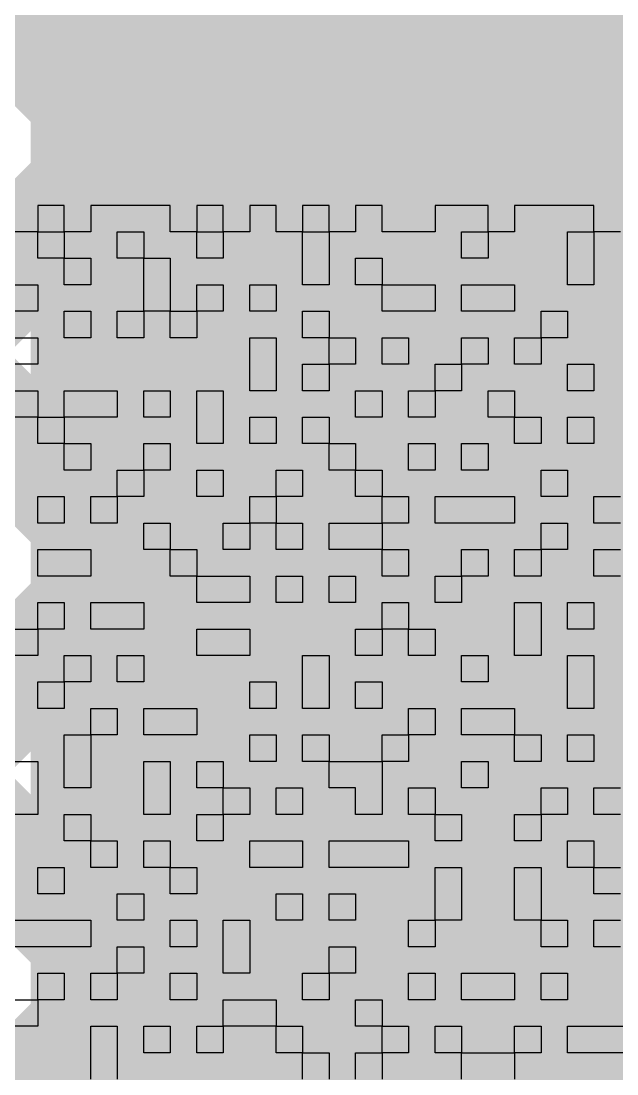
# Model space of a CAD drawing. Header units: millimetres. Extents: x 3.06 to 5.82, y 1.29 to 3.84.
# Drawn here: x 4.9703 to 5.0104, y 3.0203 to 3.0912 of the extents above; entities that cross this region are included whole.
import ezdxf

# ---------------------------------------------------------------- set-up
doc = ezdxf.new("R2010")
doc.units = ezdxf.units.MM
doc.header["$MEASUREMENT"] = 0
for name, color, linetype in [('BottomLayer', 5, 'Continuous'), ('BottomOverlay', 54, 'Continuous'), ('TopLayer', 1, 'Continuous')]:
    doc.layers.add(name, color=color, linetype=linetype)

msp = doc.modelspace()

# ---------------------------------------------------------------- linework, layer by layer
at = {"layer": 'BottomLayer', "const_width": 0.008}
for points in [[(4.836734, 3.196), (5.022, 3.010734)], [(4.865018, 3.196), (5.022, 3.039018)], [(4.893302, 3.196), (5.022, 3.067302)], [(4.961986, 3.06694), (5.022, 3.126954)], [(4.950833, 3.027502), (5.022, 3.098669)], [(4.961714, 3.010099), (5.022, 3.070385)], [(4.959623, 3.044827), (5.022, 2.98245)], [(4.957563, 2.977663), (5.022, 3.042101)]]:
    msp.add_lwpolyline(points, dxfattribs=at)
at = {"layer": 'BottomOverlay'}
for p, q in [((4.973254, 3.078752), (4.971472, 3.078752)), ((4.971472, 3.078752), (4.971472, 3.07697)), ((4.973254, 3.07697), (4.973254, 3.078752)), ((4.980381, 3.078752), (4.975035, 3.078752)), ((4.975035, 3.078752), (4.975035, 3.07697)), ((4.980381, 3.07697), (4.980381, 3.078752)), ((4.983944, 3.078752), (4.982162, 3.078752)), ((4.982162, 3.078752), (4.982162, 3.07697)), ((4.983944, 3.07697), (4.983944, 3.078752)), ((4.987508, 3.078752), (4.985726, 3.078752)), ((4.985726, 3.078752), (4.985726, 3.07697)), ((4.987508, 3.07697), (4.987508, 3.078752)), ((4.991071, 3.078752), (4.989289, 3.078752)), ((4.989289, 3.078752), (4.989289, 3.07697)), ((4.991071, 3.07697), (4.991071, 3.078752)), ((4.994635, 3.078752), (4.992853, 3.078752)), ((4.992853, 3.078752), (4.992853, 3.07697)), ((4.994635, 3.07697), (4.994635, 3.078752)), ((5.001761, 3.078752), (4.998198, 3.078752)), ((4.998198, 3.078752), (4.998198, 3.07697)), ((5.001761, 3.07697), (5.001761, 3.078752)), ((5.008888, 3.078752), (5.003543, 3.078752)), ((5.003543, 3.078752), (5.003543, 3.07697)), ((5.008888, 3.07697), (5.008888, 3.078752)), ((4.971472, 3.07697), (4.96969, 3.07697)), ((4.971472, 3.075189), (4.971472, 3.07697)), ((4.971472, 3.07697), (4.973254, 3.07697)), ((4.975035, 3.07697), (4.973254, 3.07697)), ((4.973254, 3.07697), (4.973254, 3.075189)), ((4.976817, 3.075189), (4.976817, 3.07697)), ((4.976817, 3.07697), (4.978599, 3.07697)), ((4.978599, 3.07697), (4.978599, 3.075189)), ((4.982162, 3.07697), (4.980381, 3.07697)), ((4.982162, 3.075189), (4.982162, 3.07697)), ((4.982162, 3.07697), (4.983944, 3.07697)), ((4.985726, 3.07697), (4.983944, 3.07697)), ((4.983944, 3.07697), (4.983944, 3.075189)), ((4.989289, 3.07697), (4.987508, 3.07697)), ((4.989289, 3.075189), (4.989289, 3.07697)), ((4.989289, 3.07697), (4.991071, 3.07697)), ((4.992853, 3.07697), (4.991071, 3.07697)), ((4.991071, 3.07697), (4.991071, 3.075189)), ((4.998198, 3.07697), (4.994635, 3.07697)), ((4.99998, 3.075189), (4.99998, 3.07697)), ((4.99998, 3.07697), (5.001761, 3.07697)), ((5.003543, 3.07697), (5.001761, 3.07697)), ((5.001761, 3.07697), (5.001761, 3.075189)), ((5.007107, 3.075189), (5.007107, 3.07697)), ((5.007107, 3.07697), (5.008888, 3.07697)), ((5.01067, 3.07697), (5.008888, 3.07697)), ((5.008888, 3.07697), (5.008888, 3.075189)), ((4.973254, 3.075189), (4.971472, 3.075189)), ((4.973254, 3.073407), (4.973254, 3.075189)), ((4.973254, 3.075189), (4.975035, 3.075189)), ((4.975035, 3.075189), (4.975035, 3.073407)), ((4.978599, 3.075189), (4.976817, 3.075189)), ((4.978599, 3.073407), (4.978599, 3.075189)), ((4.978599, 3.075189), (4.980381, 3.075189)), ((4.980381, 3.075189), (4.980381, 3.073407)), ((4.983944, 3.075189), (4.982162, 3.075189)), ((4.989289, 3.073407), (4.989289, 3.075189)), ((4.991071, 3.075189), (4.991071, 3.073407)), ((4.992853, 3.073407), (4.992853, 3.075189)), ((4.992853, 3.075189), (4.994635, 3.075189)), ((4.994635, 3.075189), (4.994635, 3.073407)), ((5.001761, 3.075189), (4.99998, 3.075189)), ((5.007107, 3.073407), (5.007107, 3.075189)), ((5.008888, 3.075189), (5.008888, 3.073407)), ((4.96969, 3.073407), (4.971472, 3.073407)), ((4.971472, 3.073407), (4.971472, 3.071625)), ((4.975035, 3.073407), (4.973254, 3.073407)), ((4.978599, 3.071625), (4.978599, 3.073407)), ((4.980381, 3.073407), (4.980381, 3.071625)), ((4.982162, 3.071625), (4.982162, 3.073407)), ((4.982162, 3.073407), (4.983944, 3.073407)), ((4.983944, 3.073407), (4.983944, 3.071625)), ((4.985726, 3.071625), (4.985726, 3.073407)), ((4.985726, 3.073407), (4.987508, 3.073407)), ((4.987508, 3.073407), (4.987508, 3.071625)), ((4.991071, 3.073407), (4.989289, 3.073407)), ((4.994635, 3.073407), (4.992853, 3.073407)), ((4.994635, 3.071625), (4.994635, 3.073407)), ((4.994635, 3.073407), (4.998198, 3.073407)), ((4.998198, 3.073407), (4.998198, 3.071625)), ((4.99998, 3.071625), (4.99998, 3.073407)), ((4.99998, 3.073407), (5.003543, 3.073407)), ((5.003543, 3.073407), (5.003543, 3.071625)), ((5.008888, 3.073407), (5.007107, 3.073407)), ((4.971472, 3.071625), (4.96969, 3.071625)), ((4.973254, 3.069843), (4.973254, 3.071625)), ((4.973254, 3.071625), (4.975035, 3.071625)), ((4.975035, 3.071625), (4.975035, 3.069843)), ((4.976817, 3.069843), (4.976817, 3.071625)), ((4.976817, 3.071625), (4.978599, 3.071625)), ((4.980381, 3.071625), (4.978599, 3.071625)), ((4.978599, 3.071625), (4.978599, 3.069843)), ((4.980381, 3.069843), (4.980381, 3.071625)), ((4.980381, 3.071625), (4.982162, 3.071625)), ((4.983944, 3.071625), (4.982162, 3.071625)), ((4.982162, 3.071625), (4.982162, 3.069843)), ((4.987508, 3.071625), (4.985726, 3.071625)), ((4.989289, 3.069843), (4.989289, 3.071625)), ((4.989289, 3.071625), (4.991071, 3.071625)), ((4.991071, 3.071625), (4.991071, 3.069843)), ((4.998198, 3.071625), (4.994635, 3.071625)), ((5.003543, 3.071625), (4.99998, 3.071625)), ((5.005325, 3.069843), (5.005325, 3.071625)), ((5.005325, 3.071625), (5.007107, 3.071625)), ((5.007107, 3.071625), (5.007107, 3.069843)), ((4.96969, 3.069843), (4.971472, 3.069843)), ((4.971472, 3.069843), (4.971472, 3.068062)), ((4.975035, 3.069843), (4.973254, 3.069843)), ((4.978599, 3.069843), (4.976817, 3.069843)), ((4.982162, 3.069843), (4.980381, 3.069843)), ((4.985726, 3.068062), (4.985726, 3.069843)), ((4.985726, 3.069843), (4.987508, 3.069843)), ((4.987508, 3.069843), (4.987508, 3.068062)), ((4.991071, 3.069843), (4.989289, 3.069843)), ((4.991071, 3.068062), (4.991071, 3.069843)), ((4.991071, 3.069843), (4.992853, 3.069843)), ((4.992853, 3.069843), (4.992853, 3.068062)), ((4.994635, 3.068062), (4.994635, 3.069843)), ((4.994635, 3.069843), (4.996416, 3.069843)), ((4.996416, 3.069843), (4.996416, 3.068062)), ((4.99998, 3.068062), (4.99998, 3.069843)), ((4.99998, 3.069843), (5.001761, 3.069843)), ((5.001761, 3.069843), (5.001761, 3.068062)), ((5.003543, 3.068062), (5.003543, 3.069843)), ((5.003543, 3.069843), (5.005325, 3.069843)), ((5.007107, 3.069843), (5.005325, 3.069843)), ((5.005325, 3.069843), (5.005325, 3.068062)), ((4.971472, 3.068062), (4.96969, 3.068062)), ((4.985726, 3.06628), (4.985726, 3.068062)), ((4.987508, 3.068062), (4.987508, 3.06628)), ((4.989289, 3.06628), (4.989289, 3.068062)), ((4.989289, 3.068062), (4.991071, 3.068062)), ((4.992853, 3.068062), (4.991071, 3.068062)), ((4.991071, 3.068062), (4.991071, 3.06628)), ((4.996416, 3.068062), (4.994635, 3.068062)), ((4.998198, 3.06628), (4.998198, 3.068062)), ((4.998198, 3.068062), (4.99998, 3.068062)), ((5.001761, 3.068062), (4.99998, 3.068062)), ((4.99998, 3.068062), (4.99998, 3.06628)), ((5.005325, 3.068062), (5.003543, 3.068062)), ((5.007107, 3.06628), (5.007107, 3.068062)), ((5.007107, 3.068062), (5.008888, 3.068062)), ((5.008888, 3.068062), (5.008888, 3.06628)), ((4.96969, 3.06628), (4.971472, 3.06628)), ((4.971472, 3.06628), (4.971472, 3.064498)), ((4.973254, 3.064498), (4.973254, 3.06628)), ((4.973254, 3.06628), (4.976817, 3.06628)), ((4.976817, 3.06628), (4.976817, 3.064498)), ((4.978599, 3.064498), (4.978599, 3.06628)), ((4.978599, 3.06628), (4.980381, 3.06628)), ((4.980381, 3.06628), (4.980381, 3.064498)), ((4.982162, 3.064498), (4.982162, 3.06628)), ((4.982162, 3.06628), (4.983944, 3.06628)), ((4.983944, 3.06628), (4.983944, 3.064498)), ((4.987508, 3.06628), (4.985726, 3.06628)), ((4.991071, 3.06628), (4.989289, 3.06628)), ((4.992853, 3.064498), (4.992853, 3.06628)), ((4.992853, 3.06628), (4.994635, 3.06628)), ((4.994635, 3.06628), (4.994635, 3.064498)), ((4.996416, 3.064498), (4.996416, 3.06628)), ((4.996416, 3.06628), (4.998198, 3.06628)), ((4.99998, 3.06628), (4.998198, 3.06628)), ((4.998198, 3.06628), (4.998198, 3.064498)), ((5.001761, 3.064498), (5.001761, 3.06628)), ((5.001761, 3.06628), (5.003543, 3.06628)), ((5.003543, 3.06628), (5.003543, 3.064498)), ((5.008888, 3.06628), (5.007107, 3.06628)), ((4.971472, 3.064498), (4.96969, 3.064498)), ((4.971472, 3.062717), (4.971472, 3.064498)), ((4.971472, 3.064498), (4.973254, 3.064498)), ((4.976817, 3.064498), (4.973254, 3.064498)), ((4.973254, 3.064498), (4.973254, 3.062717)), ((4.980381, 3.064498), (4.978599, 3.064498)), ((4.982162, 3.062717), (4.982162, 3.064498)), ((4.983944, 3.064498), (4.983944, 3.062717)), ((4.985726, 3.062717), (4.985726, 3.064498)), ((4.985726, 3.064498), (4.987508, 3.064498)), ((4.987508, 3.064498), (4.987508, 3.062717)), ((4.989289, 3.062717), (4.989289, 3.064498)), ((4.989289, 3.064498), (4.991071, 3.064498)), ((4.991071, 3.064498), (4.991071, 3.062717)), ((4.994635, 3.064498), (4.992853, 3.064498)), ((4.998198, 3.064498), (4.996416, 3.064498)), ((5.003543, 3.064498), (5.001761, 3.064498)), ((5.003543, 3.062717), (5.003543, 3.064498)), ((5.003543, 3.064498), (5.005325, 3.064498)), ((5.005325, 3.064498), (5.005325, 3.062717)), ((5.007107, 3.062717), (5.007107, 3.064498)), ((5.007107, 3.064498), (5.008888, 3.064498)), ((5.008888, 3.064498), (5.008888, 3.062717)), ((4.973254, 3.062717), (4.971472, 3.062717)), ((4.973254, 3.060935), (4.973254, 3.062717)), ((4.973254, 3.062717), (4.975035, 3.062717)), ((4.975035, 3.062717), (4.975035, 3.060935)), ((4.978599, 3.060935), (4.978599, 3.062717)), ((4.978599, 3.062717), (4.980381, 3.062717)), ((4.980381, 3.062717), (4.980381, 3.060935)), ((4.983944, 3.062717), (4.982162, 3.062717)), ((4.987508, 3.062717), (4.985726, 3.062717)), ((4.991071, 3.062717), (4.989289, 3.062717)), ((4.991071, 3.060935), (4.991071, 3.062717)), ((4.991071, 3.062717), (4.992853, 3.062717)), ((4.992853, 3.062717), (4.992853, 3.060935)), ((4.996416, 3.060935), (4.996416, 3.062717)), ((4.996416, 3.062717), (4.998198, 3.062717)), ((4.998198, 3.062717), (4.998198, 3.060935)), ((4.99998, 3.060935), (4.99998, 3.062717)), ((4.99998, 3.062717), (5.001761, 3.062717)), ((5.001761, 3.062717), (5.001761, 3.060935)), ((5.005325, 3.062717), (5.003543, 3.062717)), ((5.008888, 3.062717), (5.007107, 3.062717)), ((4.975035, 3.060935), (4.973254, 3.060935)), ((4.976817, 3.059153), (4.976817, 3.060935)), ((4.976817, 3.060935), (4.978599, 3.060935)), ((4.980381, 3.060935), (4.978599, 3.060935)), ((4.978599, 3.060935), (4.978599, 3.059153)), ((4.982162, 3.059153), (4.982162, 3.060935)), ((4.982162, 3.060935), (4.983944, 3.060935)), ((4.983944, 3.060935), (4.983944, 3.059153)), ((4.987508, 3.059153), (4.987508, 3.060935)), ((4.987508, 3.060935), (4.989289, 3.060935)), ((4.989289, 3.060935), (4.989289, 3.059153)), ((4.992853, 3.060935), (4.991071, 3.060935)), ((4.992853, 3.059153), (4.992853, 3.060935)), ((4.992853, 3.060935), (4.994635, 3.060935)), ((4.994635, 3.060935), (4.994635, 3.059153)), ((4.998198, 3.060935), (4.996416, 3.060935)), ((5.001761, 3.060935), (4.99998, 3.060935)), ((5.005325, 3.059153), (5.005325, 3.060935)), ((5.005325, 3.060935), (5.007107, 3.060935)), ((5.007107, 3.060935), (5.007107, 3.059153)), ((4.971472, 3.057371), (4.971472, 3.059153)), ((4.971472, 3.059153), (4.973254, 3.059153)), ((4.973254, 3.059153), (4.973254, 3.057371)), ((4.975035, 3.057371), (4.975035, 3.059153)), ((4.975035, 3.059153), (4.976817, 3.059153)), ((4.978599, 3.059153), (4.976817, 3.059153)), ((4.976817, 3.059153), (4.976817, 3.057371)), ((4.983944, 3.059153), (4.982162, 3.059153)), ((4.985726, 3.057371), (4.985726, 3.059153)), ((4.985726, 3.059153), (4.987508, 3.059153)), ((4.989289, 3.059153), (4.987508, 3.059153)), ((4.987508, 3.059153), (4.987508, 3.057371)), ((4.994635, 3.059153), (4.992853, 3.059153)), ((4.994635, 3.057371), (4.994635, 3.059153)), ((4.994635, 3.059153), (4.996416, 3.059153)), ((4.996416, 3.059153), (4.996416, 3.057371)), ((4.998198, 3.057371), (4.998198, 3.059153)), ((4.998198, 3.059153), (5.003543, 3.059153)), ((5.003543, 3.059153), (5.003543, 3.057371)), ((5.007107, 3.059153), (5.005325, 3.059153)), ((5.008888, 3.057371), (5.008888, 3.059153)), ((5.008888, 3.059153), (5.01067, 3.059153)), ((4.973254, 3.057371), (4.971472, 3.057371)), ((4.976817, 3.057371), (4.975035, 3.057371)), ((4.978599, 3.05559), (4.978599, 3.057371)), ((4.978599, 3.057371), (4.980381, 3.057371)), ((4.980381, 3.057371), (4.980381, 3.05559)), ((4.983944, 3.05559), (4.983944, 3.057371)), ((4.983944, 3.057371), (4.985726, 3.057371)), ((4.987508, 3.057371), (4.985726, 3.057371)), ((4.985726, 3.057371), (4.985726, 3.05559)), ((4.987508, 3.05559), (4.987508, 3.057371)), ((4.987508, 3.057371), (4.989289, 3.057371)), ((4.989289, 3.057371), (4.989289, 3.05559)), ((4.991071, 3.05559), (4.991071, 3.057371)), ((4.991071, 3.057371), (4.994635, 3.057371)), ((4.996416, 3.057371), (4.994635, 3.057371)), ((4.994635, 3.057371), (4.994635, 3.05559)), ((5.003543, 3.057371), (4.998198, 3.057371)), ((5.005325, 3.05559), (5.005325, 3.057371)), ((5.005325, 3.057371), (5.007107, 3.057371)), ((5.007107, 3.057371), (5.007107, 3.05559)), ((5.01067, 3.057371), (5.008888, 3.057371)), ((4.971472, 3.053808), (4.971472, 3.05559)), ((4.971472, 3.05559), (4.975035, 3.05559)), ((4.975035, 3.05559), (4.975035, 3.053808)), ((4.980381, 3.05559), (4.978599, 3.05559)), ((4.980381, 3.053808), (4.980381, 3.05559)), ((4.980381, 3.05559), (4.982162, 3.05559)), ((4.982162, 3.05559), (4.982162, 3.053808)), ((4.985726, 3.05559), (4.983944, 3.05559)), ((4.989289, 3.05559), (4.987508, 3.05559)), ((4.994635, 3.05559), (4.991071, 3.05559)), ((4.994635, 3.053808), (4.994635, 3.05559)), ((4.994635, 3.05559), (4.996416, 3.05559)), ((4.996416, 3.05559), (4.996416, 3.053808)), ((4.99998, 3.053808), (4.99998, 3.05559)), ((4.99998, 3.05559), (5.001761, 3.05559)), ((5.001761, 3.05559), (5.001761, 3.053808)), ((5.003543, 3.053808), (5.003543, 3.05559)), ((5.003543, 3.05559), (5.005325, 3.05559)), ((5.007107, 3.05559), (5.005325, 3.05559)), ((5.005325, 3.05559), (5.005325, 3.053808)), ((5.008888, 3.053808), (5.008888, 3.05559)), ((5.008888, 3.05559), (5.01067, 3.05559)), ((4.975035, 3.053808), (4.971472, 3.053808)), ((4.982162, 3.053808), (4.980381, 3.053808)), ((4.982162, 3.052026), (4.982162, 3.053808)), ((4.982162, 3.053808), (4.985726, 3.053808)), ((4.985726, 3.053808), (4.985726, 3.052026)), ((4.987508, 3.052026), (4.987508, 3.053808)), ((4.987508, 3.053808), (4.989289, 3.053808)), ((4.989289, 3.053808), (4.989289, 3.052026)), ((4.991071, 3.052026), (4.991071, 3.053808)), ((4.991071, 3.053808), (4.992853, 3.053808)), ((4.992853, 3.053808), (4.992853, 3.052026)), ((4.996416, 3.053808), (4.994635, 3.053808)), ((4.998198, 3.052026), (4.998198, 3.053808)), ((4.998198, 3.053808), (4.99998, 3.053808)), ((5.001761, 3.053808), (4.99998, 3.053808)), ((4.99998, 3.053808), (4.99998, 3.052026)), ((5.005325, 3.053808), (5.003543, 3.053808)), ((5.01067, 3.053808), (5.008888, 3.053808)), ((4.971472, 3.050244), (4.971472, 3.052026)), ((4.971472, 3.052026), (4.973254, 3.052026)), ((4.973254, 3.052026), (4.973254, 3.050244)), ((4.975035, 3.050244), (4.975035, 3.052026)), ((4.975035, 3.052026), (4.978599, 3.052026)), ((4.978599, 3.052026), (4.978599, 3.050244)), ((4.985726, 3.052026), (4.982162, 3.052026)), ((4.989289, 3.052026), (4.987508, 3.052026)), ((4.992853, 3.052026), (4.991071, 3.052026)), ((4.994635, 3.050244), (4.994635, 3.052026)), ((4.994635, 3.052026), (4.996416, 3.052026)), ((4.996416, 3.052026), (4.996416, 3.050244)), ((4.99998, 3.052026), (4.998198, 3.052026)), ((5.003543, 3.050244), (5.003543, 3.052026)), ((5.003543, 3.052026), (5.005325, 3.052026)), ((5.005325, 3.052026), (5.005325, 3.050244)), ((5.007107, 3.050244), (5.007107, 3.052026)), ((5.007107, 3.052026), (5.008888, 3.052026)), ((5.008888, 3.052026), (5.008888, 3.050244)), ((4.96969, 3.050244), (4.971472, 3.050244)), ((4.973254, 3.050244), (4.971472, 3.050244)), ((4.971472, 3.050244), (4.971472, 3.048463)), ((4.978599, 3.050244), (4.975035, 3.050244)), ((4.982162, 3.048463), (4.982162, 3.050244)), ((4.982162, 3.050244), (4.985726, 3.050244)), ((4.985726, 3.050244), (4.985726, 3.048463)), ((4.992853, 3.048463), (4.992853, 3.050244)), ((4.992853, 3.050244), (4.994635, 3.050244)), ((4.996416, 3.050244), (4.994635, 3.050244)), ((4.994635, 3.050244), (4.994635, 3.048463)), ((4.996416, 3.048463), (4.996416, 3.050244)), ((4.996416, 3.050244), (4.998198, 3.050244)), ((4.998198, 3.050244), (4.998198, 3.048463)), ((5.003543, 3.048463), (5.003543, 3.050244)), ((5.005325, 3.050244), (5.005325, 3.048463)), ((5.008888, 3.050244), (5.007107, 3.050244)), ((4.971472, 3.048463), (4.96969, 3.048463)), ((4.973254, 3.046681), (4.973254, 3.048463)), ((4.973254, 3.048463), (4.975035, 3.048463)), ((4.975035, 3.048463), (4.975035, 3.046681)), ((4.976817, 3.046681), (4.976817, 3.048463)), ((4.976817, 3.048463), (4.978599, 3.048463)), ((4.978599, 3.048463), (4.978599, 3.046681)), ((4.985726, 3.048463), (4.982162, 3.048463)), ((4.989289, 3.046681), (4.989289, 3.048463)), ((4.989289, 3.048463), (4.991071, 3.048463)), ((4.991071, 3.048463), (4.991071, 3.046681)), ((4.994635, 3.048463), (4.992853, 3.048463)), ((4.998198, 3.048463), (4.996416, 3.048463)), ((4.99998, 3.046681), (4.99998, 3.048463)), ((4.99998, 3.048463), (5.001761, 3.048463)), ((5.001761, 3.048463), (5.001761, 3.046681)), ((5.005325, 3.048463), (5.003543, 3.048463)), ((5.007107, 3.046681), (5.007107, 3.048463)), ((5.007107, 3.048463), (5.008888, 3.048463)), ((5.008888, 3.048463), (5.008888, 3.046681)), ((4.971472, 3.044899), (4.971472, 3.046681)), ((4.971472, 3.046681), (4.973254, 3.046681)), ((4.975035, 3.046681), (4.973254, 3.046681)), ((4.973254, 3.046681), (4.973254, 3.044899)), ((4.978599, 3.046681), (4.976817, 3.046681)), ((4.985726, 3.044899), (4.985726, 3.046681)), ((4.985726, 3.046681), (4.987508, 3.046681)), ((4.987508, 3.046681), (4.987508, 3.044899)), ((4.989289, 3.044899), (4.989289, 3.046681)), ((4.991071, 3.046681), (4.991071, 3.044899)), ((4.992853, 3.044899), (4.992853, 3.046681)), ((4.992853, 3.046681), (4.994635, 3.046681)), ((4.994635, 3.046681), (4.994635, 3.044899)), ((5.001761, 3.046681), (4.99998, 3.046681)), ((5.007107, 3.044899), (5.007107, 3.046681)), ((5.008888, 3.046681), (5.008888, 3.044899)), ((4.973254, 3.044899), (4.971472, 3.044899)), ((4.975035, 3.043118), (4.975035, 3.044899)), ((4.975035, 3.044899), (4.976817, 3.044899)), ((4.976817, 3.044899), (4.976817, 3.043118)), ((4.978599, 3.043118), (4.978599, 3.044899)), ((4.978599, 3.044899), (4.982162, 3.044899)), ((4.982162, 3.044899), (4.982162, 3.043118)), ((4.987508, 3.044899), (4.985726, 3.044899)), ((4.991071, 3.044899), (4.989289, 3.044899)), ((4.994635, 3.044899), (4.992853, 3.044899)), ((4.996416, 3.043118), (4.996416, 3.044899)), ((4.996416, 3.044899), (4.998198, 3.044899)), ((4.998198, 3.044899), (4.998198, 3.043118)), ((4.99998, 3.043118), (4.99998, 3.044899)), ((4.99998, 3.044899), (5.003543, 3.044899)), ((5.003543, 3.044899), (5.003543, 3.043118)), ((5.008888, 3.044899), (5.007107, 3.044899)), ((4.973254, 3.041336), (4.973254, 3.043118)), ((4.973254, 3.043118), (4.975035, 3.043118)), ((4.976817, 3.043118), (4.975035, 3.043118)), ((4.975035, 3.043118), (4.975035, 3.041336)), ((4.982162, 3.043118), (4.978599, 3.043118)), ((4.985726, 3.041336), (4.985726, 3.043118)), ((4.985726, 3.043118), (4.987508, 3.043118)), ((4.987508, 3.043118), (4.987508, 3.041336)), ((4.989289, 3.041336), (4.989289, 3.043118)), ((4.989289, 3.043118), (4.991071, 3.043118)), ((4.991071, 3.043118), (4.991071, 3.041336)), ((4.994635, 3.041336), (4.994635, 3.043118)), ((4.994635, 3.043118), (4.996416, 3.043118)), ((4.998198, 3.043118), (4.996416, 3.043118)), ((4.996416, 3.043118), (4.996416, 3.041336)), ((5.003543, 3.043118), (4.99998, 3.043118)), ((5.003543, 3.041336), (5.003543, 3.043118)), ((5.003543, 3.043118), (5.005325, 3.043118)), ((5.005325, 3.043118), (5.005325, 3.041336)), ((5.007107, 3.041336), (5.007107, 3.043118)), ((5.007107, 3.043118), (5.008888, 3.043118)), ((5.008888, 3.043118), (5.008888, 3.041336)), ((4.96969, 3.041336), (4.971472, 3.041336)), ((4.971472, 3.041336), (4.971472, 3.039554)), ((4.973254, 3.039554), (4.973254, 3.041336)), ((4.975035, 3.041336), (4.975035, 3.039554)), ((4.978599, 3.039554), (4.978599, 3.041336)), ((4.978599, 3.041336), (4.980381, 3.041336)), ((4.980381, 3.041336), (4.980381, 3.039554)), ((4.982162, 3.039554), (4.982162, 3.041336)), ((4.982162, 3.041336), (4.983944, 3.041336)), ((4.983944, 3.041336), (4.983944, 3.039554)), ((4.987508, 3.041336), (4.985726, 3.041336)), ((4.991071, 3.041336), (4.989289, 3.041336)), ((4.991071, 3.039554), (4.991071, 3.041336)), ((4.991071, 3.041336), (4.994635, 3.041336)), ((4.996416, 3.041336), (4.994635, 3.041336)), ((4.994635, 3.041336), (4.994635, 3.039554)), ((4.99998, 3.039554), (4.99998, 3.041336)), ((4.99998, 3.041336), (5.001761, 3.041336)), ((5.001761, 3.041336), (5.001761, 3.039554)), ((5.005325, 3.041336), (5.003543, 3.041336)), ((5.008888, 3.041336), (5.007107, 3.041336)), ((4.971472, 3.039554), (4.971472, 3.037772)), ((4.975035, 3.039554), (4.973254, 3.039554)), ((4.978599, 3.037772), (4.978599, 3.039554)), ((4.980381, 3.039554), (4.980381, 3.037772)), ((4.983944, 3.039554), (4.982162, 3.039554)), ((4.983944, 3.037772), (4.983944, 3.039554)), ((4.983944, 3.039554), (4.985726, 3.039554)), ((4.985726, 3.039554), (4.985726, 3.037772)), ((4.987508, 3.037772), (4.987508, 3.039554)), ((4.987508, 3.039554), (4.989289, 3.039554)), ((4.989289, 3.039554), (4.989289, 3.037772)), ((4.992853, 3.039554), (4.991071, 3.039554)), ((4.992853, 3.037772), (4.992853, 3.039554)), ((4.994635, 3.039554), (4.994635, 3.037772)), ((4.996416, 3.037772), (4.996416, 3.039554)), ((4.996416, 3.039554), (4.998198, 3.039554)), ((4.998198, 3.039554), (4.998198, 3.037772)), ((5.001761, 3.039554), (4.99998, 3.039554)), ((5.005325, 3.037772), (5.005325, 3.039554)), ((5.005325, 3.039554), (5.007107, 3.039554)), ((5.007107, 3.039554), (5.007107, 3.037772)), ((5.008888, 3.037772), (5.008888, 3.039554)), ((5.008888, 3.039554), (5.01067, 3.039554)), ((4.971472, 3.037772), (4.96969, 3.037772)), ((4.973254, 3.035991), (4.973254, 3.037772)), ((4.973254, 3.037772), (4.975035, 3.037772)), ((4.975035, 3.037772), (4.975035, 3.035991)), ((4.980381, 3.037772), (4.978599, 3.037772)), ((4.982162, 3.035991), (4.982162, 3.037772)), ((4.982162, 3.037772), (4.983944, 3.037772)), ((4.985726, 3.037772), (4.983944, 3.037772)), ((4.983944, 3.037772), (4.983944, 3.035991)), ((4.989289, 3.037772), (4.987508, 3.037772)), ((4.994635, 3.037772), (4.992853, 3.037772)), ((4.998198, 3.037772), (4.996416, 3.037772)), ((4.998198, 3.035991), (4.998198, 3.037772)), ((4.998198, 3.037772), (4.99998, 3.037772)), ((4.99998, 3.037772), (4.99998, 3.035991)), ((5.003543, 3.035991), (5.003543, 3.037772)), ((5.003543, 3.037772), (5.005325, 3.037772)), ((5.007107, 3.037772), (5.005325, 3.037772)), ((5.005325, 3.037772), (5.005325, 3.035991)), ((5.01067, 3.037772), (5.008888, 3.037772)), ((4.975035, 3.035991), (4.973254, 3.035991)), ((4.975035, 3.034209), (4.975035, 3.035991)), ((4.975035, 3.035991), (4.976817, 3.035991)), ((4.976817, 3.035991), (4.976817, 3.034209)), ((4.978599, 3.034209), (4.978599, 3.035991)), ((4.978599, 3.035991), (4.980381, 3.035991)), ((4.980381, 3.035991), (4.980381, 3.034209)), ((4.983944, 3.035991), (4.982162, 3.035991)), ((4.985726, 3.034209), (4.985726, 3.035991)), ((4.985726, 3.035991), (4.989289, 3.035991)), ((4.989289, 3.035991), (4.989289, 3.034209)), ((4.991071, 3.034209), (4.991071, 3.035991)), ((4.991071, 3.035991), (4.996416, 3.035991)), ((4.996416, 3.035991), (4.996416, 3.034209)), ((4.99998, 3.035991), (4.998198, 3.035991)), ((5.005325, 3.035991), (5.003543, 3.035991)), ((5.007107, 3.034209), (5.007107, 3.035991)), ((5.007107, 3.035991), (5.008888, 3.035991)), ((5.008888, 3.035991), (5.008888, 3.034209)), ((4.971472, 3.032427), (4.971472, 3.034209)), ((4.971472, 3.034209), (4.973254, 3.034209)), ((4.973254, 3.034209), (4.973254, 3.032427)), ((4.976817, 3.034209), (4.975035, 3.034209)), ((4.980381, 3.034209), (4.978599, 3.034209)), ((4.980381, 3.032427), (4.980381, 3.034209)), ((4.980381, 3.034209), (4.982162, 3.034209)), ((4.982162, 3.034209), (4.982162, 3.032427)), ((4.989289, 3.034209), (4.985726, 3.034209)), ((4.996416, 3.034209), (4.991071, 3.034209)), ((4.998198, 3.032427), (4.998198, 3.034209)), ((4.998198, 3.034209), (4.99998, 3.034209)), ((4.99998, 3.034209), (4.99998, 3.032427)), ((5.003543, 3.032427), (5.003543, 3.034209)), ((5.003543, 3.034209), (5.005325, 3.034209)), ((5.005325, 3.034209), (5.005325, 3.032427)), ((5.008888, 3.034209), (5.007107, 3.034209)), ((5.008888, 3.032427), (5.008888, 3.034209)), ((5.008888, 3.034209), (5.01067, 3.034209)), ((4.973254, 3.032427), (4.971472, 3.032427)), ((4.976817, 3.030645), (4.976817, 3.032427)), ((4.976817, 3.032427), (4.978599, 3.032427)), ((4.978599, 3.032427), (4.978599, 3.030645)), ((4.982162, 3.032427), (4.980381, 3.032427)), ((4.987508, 3.030645), (4.987508, 3.032427)), ((4.987508, 3.032427), (4.989289, 3.032427)), ((4.989289, 3.032427), (4.989289, 3.030645)), ((4.991071, 3.030645), (4.991071, 3.032427)), ((4.991071, 3.032427), (4.992853, 3.032427)), ((4.992853, 3.032427), (4.992853, 3.030645)), ((4.998198, 3.030645), (4.998198, 3.032427)), ((4.99998, 3.032427), (4.99998, 3.030645)), ((5.003543, 3.030645), (5.003543, 3.032427)), ((5.005325, 3.032427), (5.005325, 3.030645)), ((5.01067, 3.032427), (5.008888, 3.032427)), ((4.96969, 3.030645), (4.975035, 3.030645)), ((4.975035, 3.030645), (4.975035, 3.028864)), ((4.978599, 3.030645), (4.976817, 3.030645)), ((4.980381, 3.028864), (4.980381, 3.030645)), ((4.980381, 3.030645), (4.982162, 3.030645)), ((4.982162, 3.030645), (4.982162, 3.028864)), ((4.983944, 3.028864), (4.983944, 3.030645)), ((4.983944, 3.030645), (4.985726, 3.030645)), ((4.985726, 3.030645), (4.985726, 3.028864)), ((4.989289, 3.030645), (4.987508, 3.030645)), ((4.992853, 3.030645), (4.991071, 3.030645)), ((4.996416, 3.028864), (4.996416, 3.030645)), ((4.996416, 3.030645), (4.998198, 3.030645)), ((4.99998, 3.030645), (4.998198, 3.030645)), ((4.998198, 3.030645), (4.998198, 3.028864)), ((5.005325, 3.030645), (5.003543, 3.030645)), ((5.005325, 3.028864), (5.005325, 3.030645)), ((5.005325, 3.030645), (5.007107, 3.030645)), ((5.007107, 3.030645), (5.007107, 3.028864)), ((5.008888, 3.028864), (5.008888, 3.030645)), ((5.008888, 3.030645), (5.01067, 3.030645)), ((4.975035, 3.028864), (4.96969, 3.028864)), ((4.976817, 3.027082), (4.976817, 3.028864)), ((4.976817, 3.028864), (4.978599, 3.028864)), ((4.978599, 3.028864), (4.978599, 3.027082)), ((4.982162, 3.028864), (4.980381, 3.028864)), ((4.983944, 3.027082), (4.983944, 3.028864)), ((4.985726, 3.028864), (4.985726, 3.027082)), ((4.991071, 3.027082), (4.991071, 3.028864)), ((4.991071, 3.028864), (4.992853, 3.028864)), ((4.992853, 3.028864), (4.992853, 3.027082)), ((4.998198, 3.028864), (4.996416, 3.028864)), ((5.007107, 3.028864), (5.005325, 3.028864)), ((5.01067, 3.028864), (5.008888, 3.028864)), ((4.971472, 3.0253), (4.971472, 3.027082)), ((4.971472, 3.027082), (4.973254, 3.027082)), ((4.973254, 3.027082), (4.973254, 3.0253)), ((4.975035, 3.0253), (4.975035, 3.027082)), ((4.975035, 3.027082), (4.976817, 3.027082)), ((4.978599, 3.027082), (4.976817, 3.027082)), ((4.976817, 3.027082), (4.976817, 3.0253)), ((4.980381, 3.0253), (4.980381, 3.027082)), ((4.980381, 3.027082), (4.982162, 3.027082)), ((4.982162, 3.027082), (4.982162, 3.0253)), ((4.985726, 3.027082), (4.983944, 3.027082)), ((4.989289, 3.0253), (4.989289, 3.027082)), ((4.989289, 3.027082), (4.991071, 3.027082)), ((4.992853, 3.027082), (4.991071, 3.027082)), ((4.991071, 3.027082), (4.991071, 3.0253)), ((4.996416, 3.0253), (4.996416, 3.027082)), ((4.996416, 3.027082), (4.998198, 3.027082)), ((4.998198, 3.027082), (4.998198, 3.0253)), ((4.99998, 3.0253), (4.99998, 3.027082)), ((4.99998, 3.027082), (5.003543, 3.027082)), ((5.003543, 3.027082), (5.003543, 3.0253)), ((5.005325, 3.0253), (5.005325, 3.027082)), ((5.005325, 3.027082), (5.007107, 3.027082)), ((5.007107, 3.027082), (5.007107, 3.0253)), ((4.96969, 3.0253), (4.971472, 3.0253)), ((4.973254, 3.0253), (4.971472, 3.0253)), ((4.971472, 3.0253), (4.971472, 3.023518)), ((4.976817, 3.0253), (4.975035, 3.0253)), ((4.982162, 3.0253), (4.980381, 3.0253)), ((4.983944, 3.023518), (4.983944, 3.0253)), ((4.983944, 3.0253), (4.987508, 3.0253)), ((4.987508, 3.0253), (4.987508, 3.023518)), ((4.991071, 3.0253), (4.989289, 3.0253)), ((4.992853, 3.023518), (4.992853, 3.0253)), ((4.992853, 3.0253), (4.994635, 3.0253)), ((4.994635, 3.0253), (4.994635, 3.023518)), ((4.998198, 3.0253), (4.996416, 3.0253)), ((5.003543, 3.0253), (4.99998, 3.0253)), ((5.007107, 3.0253), (5.005325, 3.0253)), ((4.971472, 3.023518), (4.96969, 3.023518)), ((4.975035, 3.021737), (4.975035, 3.023518)), ((4.975035, 3.023518), (4.976817, 3.023518)), ((4.976817, 3.023518), (4.976817, 3.021737)), ((4.978599, 3.021737), (4.978599, 3.023518)), ((4.978599, 3.023518), (4.980381, 3.023518)), ((4.980381, 3.023518), (4.980381, 3.021737)), ((4.982162, 3.021737), (4.982162, 3.023518)), ((4.982162, 3.023518), (4.983944, 3.023518)), ((4.987508, 3.023518), (4.983944, 3.023518)), ((4.983944, 3.023518), (4.983944, 3.021737)), ((4.987508, 3.021737), (4.987508, 3.023518)), ((4.987508, 3.023518), (4.989289, 3.023518)), ((4.989289, 3.023518), (4.989289, 3.021737)), ((4.994635, 3.023518), (4.992853, 3.023518)), ((4.994635, 3.021737), (4.994635, 3.023518)), ((4.994635, 3.023518), (4.996416, 3.023518)), ((4.996416, 3.023518), (4.996416, 3.021737)), ((4.998198, 3.021737), (4.998198, 3.023518)), ((4.998198, 3.023518), (4.99998, 3.023518)), ((4.99998, 3.023518), (4.99998, 3.021737)), ((5.003543, 3.021737), (5.003543, 3.023518)), ((5.003543, 3.023518), (5.005325, 3.023518)), ((5.005325, 3.023518), (5.005325, 3.021737)), ((5.007107, 3.021737), (5.007107, 3.023518)), ((5.007107, 3.023518), (5.012452, 3.023518)), ((4.975035, 3.019955), (4.975035, 3.021737)), ((4.976817, 3.021737), (4.976817, 3.019955)), ((4.980381, 3.021737), (4.978599, 3.021737)), ((4.983944, 3.021737), (4.982162, 3.021737)), ((4.989289, 3.021737), (4.987508, 3.021737)), ((4.989289, 3.019955), (4.989289, 3.021737)), ((4.989289, 3.021737), (4.991071, 3.021737)), ((4.991071, 3.021737), (4.991071, 3.019955)), ((4.992853, 3.019955), (4.992853, 3.021737)), ((4.992853, 3.021737), (4.994635, 3.021737)), ((4.996416, 3.021737), (4.994635, 3.021737)), ((4.994635, 3.021737), (4.994635, 3.019955)), ((4.99998, 3.021737), (4.998198, 3.021737)), ((4.99998, 3.019955), (4.99998, 3.021737)), ((4.99998, 3.021737), (5.003543, 3.021737)), ((5.005325, 3.021737), (5.003543, 3.021737)), ((5.003543, 3.021737), (5.003543, 3.019955)), ((5.012452, 3.021737), (5.007107, 3.021737))]:
    msp.add_line(p, q, dxfattribs=at)
at = {"layer": 'TopLayer', "const_width": 0.008}
for points in [[(4.950833, 3.027502), (5.42933, 3.506)], [(4.957563, 2.977663), (5.485899, 3.506)], [(4.961714, 3.010099), (5.457615, 3.506)], [(4.961986, 3.06694), (5.401046, 3.506)], [(4.93137, 3.157932), (5.220302, 2.869)], [(4.93137, 3.129648), (5.192018, 2.869)], [(4.93137, 3.101364), (5.163734, 2.869)], [(4.959623, 3.044827), (5.13545, 2.869)]]:
    msp.add_lwpolyline(points, dxfattribs=at)
at = {"layer": 'TopLayer'}
for points in [[(4.971, 2.907), (5.376, 2.907), (4.971, 3.182), (5.376, 3.182)], [(4.979, 2.589), (5.008, 2.589), (4.979, 3.182), (5.008, 3.182)]]:
    msp.add_solid(points, dxfattribs=at)

doc.saveas('drawing.dxf')
